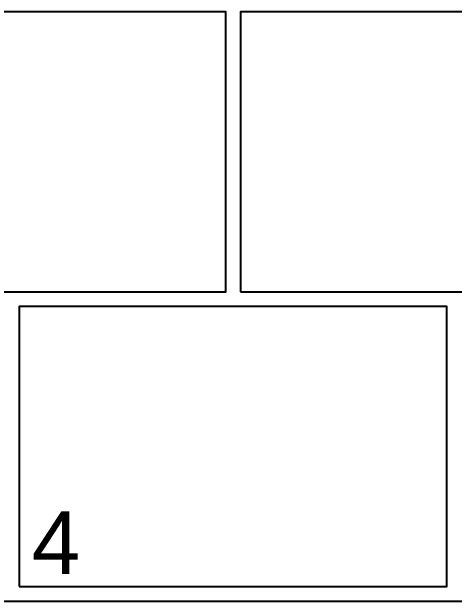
# Model space of a CAD drawing. Extents: x 0 to 119, y 0 to 84.
# Drawn here: x 70.072 to 71.272, y 63.132 to 64.732 of the extents above; entities that cross this region are included whole.
import ezdxf

# ---------------------------------------------------------------- set-up
doc = ezdxf.new("R2010")
doc.units = 0
doc.header["$MEASUREMENT"] = 0
doc.layers.add('33', color=56, linetype='CONTINUOUS')
doc.layers.add('9', color=8, linetype='CONTINUOUS')
doc.styles.add('TQS_ARIAL', font='arial.ttf')

msp = doc.modelspace()

# ---------------------------------------------------------------- linework, layer by layer
at = {"layer": '33', "color": 56, "linetype": 'Continuous'}
msp.add_line((67.091788, 63.132318), (77.651971, 63.132318), dxfattribs=at)
at = {"layer": '9', "color": 8, "linetype": 'Continuous'}
for points in [[(69.49197, 63.972318), (70.65197, 63.972318), (70.65197, 64.732318), (69.49197, 64.732318), (69.49197, 63.972318)], [(70.69197, 63.972318), (71.85197, 63.972318), (71.85197, 64.732318), (70.69197, 64.732318), (70.69197, 63.972318)], [(70.09179, 63.172318), (71.25179, 63.172318), (71.25179, 63.932318), (70.09179, 63.932318), (70.09179, 63.172318)]]:
    msp.add_lwpolyline(points, dxfattribs=at)

# ---------------------------------------------------------------- texts
at = {"layer": '9', "color": 8, "linetype": 'Continuous', "style": 'TQS_ARIAL'}
msp.add_text('4', height=0.17, dxfattribs=at).set_placement((70.12579, 63.206318))

doc.saveas('drawing.dxf')
